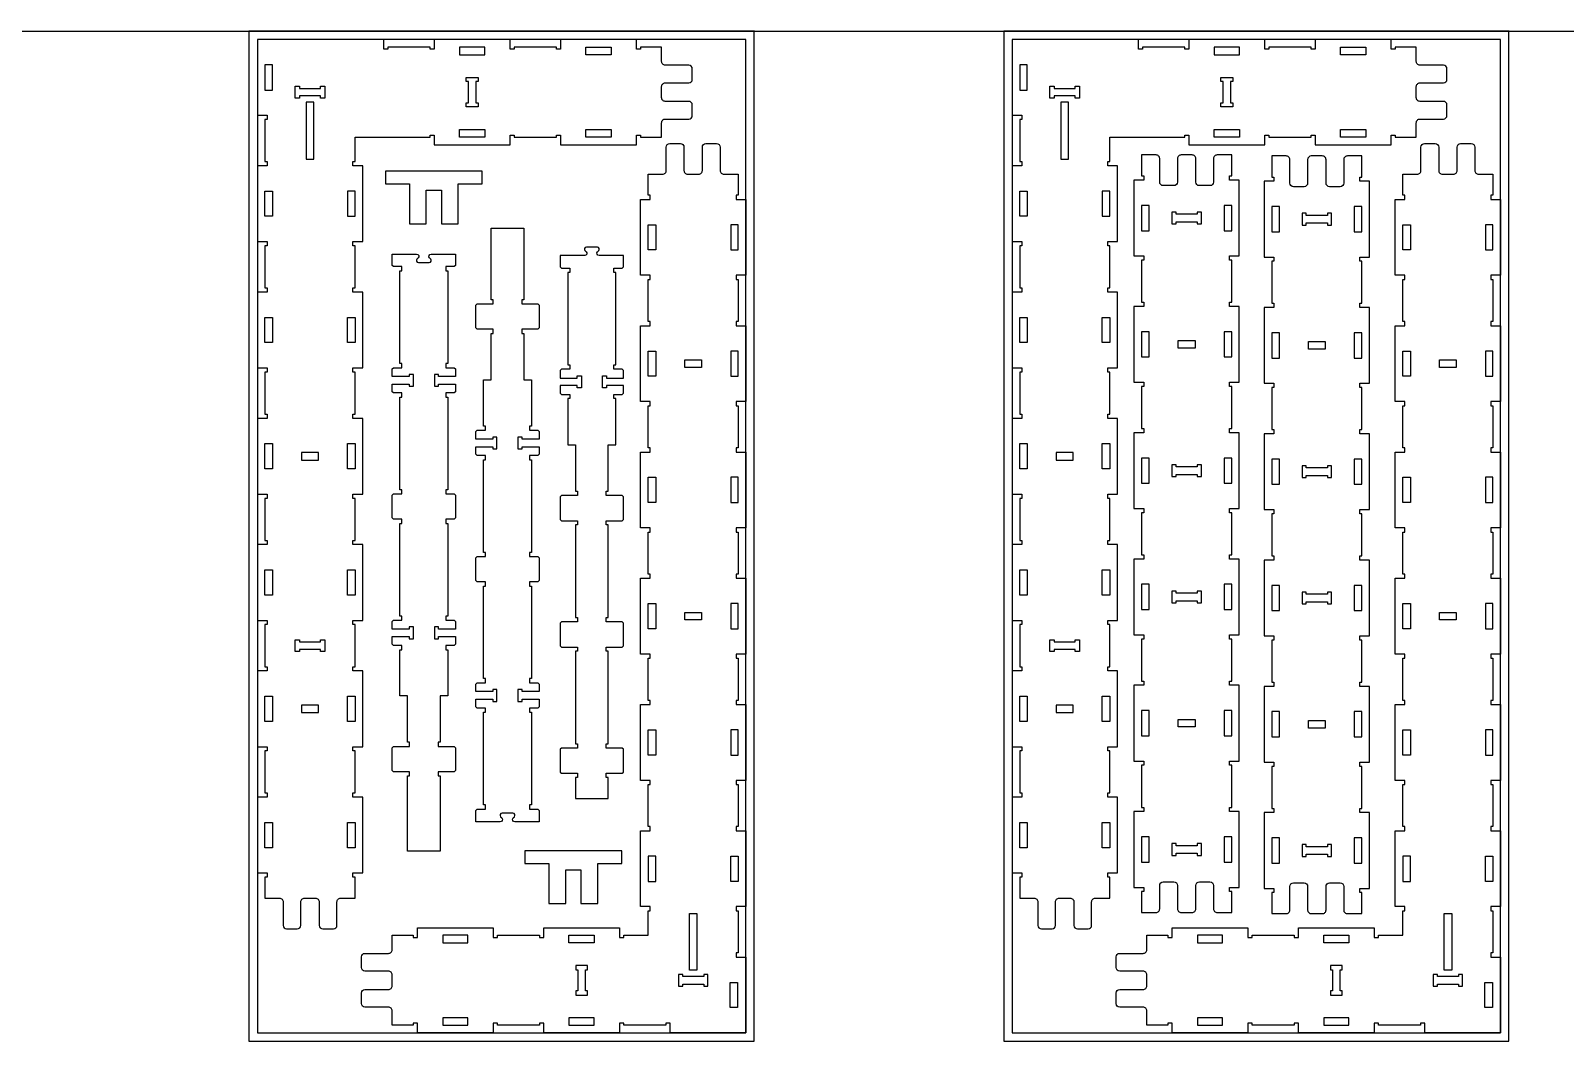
# Model space of a CAD drawing. Header units: inches. Extents: x -1745 to 48028, y -9858 to 20083.
# Drawn here: x 20693 to 24337, y 5994 to 8395 of the extents above; entities that cross this region are included whole.
import ezdxf

# ---------------------------------------------------------------- set-up
doc = ezdxf.new("R2010")
doc.units = ezdxf.units.IN
doc.header["$MEASUREMENT"] = 0
doc.header["$PDMODE"] = 34
doc.layers.add('6_ANYTOOL_CUTTHROUGH_OUTSI', color=5, linetype='Continuous')

msp = doc.modelspace()

# ---------------------------------------------------------------- linework, layer by layer
msp.add_line((17033.7, 8394.1), (31373.4, 8394.1))
for points in [[(21211.1, 5994.1), (22411.1, 5994.1), (22411.1, 8394.1), (21211.1, 8394.1)], [(23003.5, 5994.1), (24203.5, 5994.1), (24203.5, 8394.1), (23003.5, 8394.1)], [(21231.1, 6014.1), (22391.1, 6014.1), (22391.1, 8374.1), (21231.1, 8374.1)], [(23023.5, 6014.1), (24183.5, 6014.1), (24183.5, 8374.1), (23023.5, 8374.1)], [(21592, 7936.5), (21632, 7936.5), (21632, 8016.5), (21668, 8016.5), (21668, 7936.5), (21708, 7936.5), (21708, 8016.5), (21708, 8031.5), (21765, 8031.5), (21765, 8061.5), (21535, 8061.5), (21535, 8031.5), (21592, 8031.5), (21592, 8016.5)], [(23403, 7935.9), (23413, 7935.9), (23413, 7940.9), (23463, 7940.9), (23463, 7935.9), (23473, 7935.9), (23473, 7963.9), (23463, 7963.9), (23463, 7958.9), (23413, 7958.9), (23413, 7963.9), (23403, 7963.9)], [(23712.2, 7933.4), (23722.2, 7933.4), (23722.2, 7938.4), (23772.2, 7938.4), (23772.2, 7933.4), (23782.2, 7933.4), (23782.2, 7961.4), (23772.2, 7961.4), (23772.2, 7956.4), (23722.2, 7956.4), (23722.2, 7961.4), (23712.2, 7961.4)], [(23403, 7335.9), (23413, 7335.9), (23413, 7340.9), (23463, 7340.9), (23463, 7335.9), (23473, 7335.9), (23473, 7363.9), (23463, 7363.9), (23463, 7358.9), (23413, 7358.9), (23413, 7363.9), (23403, 7363.9)], [(23712.2, 7333.4), (23722.2, 7333.4), (23722.2, 7338.4), (23772.2, 7338.4), (23772.2, 7333.4), (23782.2, 7333.4), (23782.2, 7361.4), (23772.2, 7361.4), (23772.2, 7356.4), (23722.2, 7356.4), (23722.2, 7361.4), (23712.2, 7361.4)], [(23403, 7035.9), (23413, 7035.9), (23413, 7040.9), (23463, 7040.9), (23463, 7035.9), (23473, 7035.9), (23473, 7063.9), (23463, 7063.9), (23463, 7058.9), (23413, 7058.9), (23413, 7063.9), (23403, 7063.9)], [(23712.2, 7033.4), (23722.2, 7033.4), (23722.2, 7038.4), (23772.2, 7038.4), (23772.2, 7033.4), (23782.2, 7033.4), (23782.2, 7061.4), (23772.2, 7061.4), (23772.2, 7056.4), (23722.2, 7056.4), (23722.2, 7061.4), (23712.2, 7061.4)], [(21391.1, 6920.1), (21381.1, 6920.1), (21381.1, 6925.1), (21331.1, 6925.1), (21331.1, 6920.1), (21321.1, 6920.1), (21321.1, 6948.1), (21331.1, 6948.1), (21331.1, 6943.1), (21381.1, 6943.1), (21381.1, 6948.1), (21391.1, 6948.1)], [(23183.5, 6920.1), (23173.5, 6920.1), (23173.5, 6925.1), (23123.5, 6925.1), (23123.5, 6920.1), (23113.5, 6920.1), (23113.5, 6948.1), (23123.5, 6948.1), (23123.5, 6943.1), (23173.5, 6943.1), (23173.5, 6948.1), (23183.5, 6948.1)], [(23403, 6435.9), (23413, 6435.9), (23413, 6440.9), (23463, 6440.9), (23463, 6435.9), (23473, 6435.9), (23473, 6463.9), (23463, 6463.9), (23463, 6458.9), (23413, 6458.9), (23413, 6463.9), (23403, 6463.9)], [(23712.2, 6433.4), (23722.2, 6433.4), (23722.2, 6438.4), (23772.2, 6438.4), (23772.2, 6433.4), (23782.2, 6433.4), (23782.2, 6461.4), (23772.2, 6461.4), (23772.2, 6456.4), (23722.2, 6456.4), (23722.2, 6461.4), (23712.2, 6461.4)], [(21923.5, 6321.4), (21963.5, 6321.4), (21963.5, 6401.4), (21999.5, 6401.4), (21999.5, 6321.4), (22039.5, 6321.4), (22039.5, 6401.4), (22039.5, 6416.4), (22096.5, 6416.4), (22096.5, 6446.4), (21866.5, 6446.4), (21866.5, 6416.4), (21923.5, 6416.4), (21923.5, 6401.4)], [(21987.1, 6174.1), (21987.1, 6164.1), (21992.1, 6164.1), (21992.1, 6114.1), (21987.1, 6114.1), (21987.1, 6104.1), (22015.1, 6104.1), (22015.1, 6114.1), (22010.1, 6114.1), (22010.1, 6164.1), (22015.1, 6164.1), (22015.1, 6174.1)], [(23779.5, 6174.1), (23779.5, 6164.1), (23784.5, 6164.1), (23784.5, 6114.1), (23779.5, 6114.1), (23779.5, 6104.1), (23807.5, 6104.1), (23807.5, 6114.1), (23802.5, 6114.1), (23802.5, 6164.1), (23807.5, 6164.1), (23807.5, 6174.1)], [(22241.1, 6130.1), (22291.1, 6130.1), (22291.1, 6125.1), (22301.1, 6125.1), (22301.1, 6153.1), (22291.1, 6153.1), (22291.1, 6148.1), (22241.1, 6148.1), (22241.1, 6153.1), (22231.1, 6153.1), (22231.1, 6125.1), (22241.1, 6125.1)], [(24033.5, 6130.1), (24083.5, 6130.1), (24083.5, 6125.1), (24093.5, 6125.1), (24093.5, 6153.1), (24083.5, 6153.1), (24083.5, 6148.1), (24033.5, 6148.1), (24033.5, 6153.1), (24023.5, 6153.1), (24023.5, 6125.1), (24033.5, 6125.1)]]:
    msp.add_lwpolyline(points, close=True)
at = {"color": 4}
for points in [[(21771.1, 8338.1), (21771.1, 8356.1), (21711.1, 8356.1), (21711.1, 8338.1)], [(22011.1, 8356.1), (22071.1, 8356.1), (22071.1, 8338.1), (22011.1, 8338.1)], [(23563.5, 8338.1), (23563.5, 8356.1), (23503.5, 8356.1), (23503.5, 8338.1)], [(23803.5, 8356.1), (23863.5, 8356.1), (23863.5, 8338.1), (23803.5, 8338.1)], [(21249.1, 8254.1), (21267.1, 8254.1), (21267.1, 8314.1), (21249.1, 8314.1)], [(23041.5, 8254.1), (23059.5, 8254.1), (23059.5, 8314.1), (23041.5, 8314.1)], [(21711.1, 8160.1), (21771.1, 8160.1), (21771.1, 8142.1), (21711.1, 8142.1)], [(22011.1, 8160.1), (22071.1, 8160.1), (22071.1, 8142.1), (22011.1, 8142.1)], [(23503.5, 8160.1), (23563.5, 8160.1), (23563.5, 8142.1), (23503.5, 8142.1)], [(23803.5, 8160.1), (23863.5, 8160.1), (23863.5, 8142.1), (23803.5, 8142.1)], [(21267.1, 8014.1), (21267.1, 7954.1), (21249.1, 7954.1), (21249.1, 8014.1)], [(21445.1, 7954.1), (21463.1, 7954.1), (21463.1, 8014.1), (21445.1, 8014.1)], [(23059.5, 8014.1), (23059.5, 7954.1), (23041.5, 7954.1), (23041.5, 8014.1)], [(23237.5, 7954.1), (23255.5, 7954.1), (23255.5, 8014.1), (23237.5, 8014.1)], [(23331, 7919.9), (23349, 7919.9), (23349, 7979.9), (23331, 7979.9)], [(23527, 7919.9), (23545, 7919.9), (23545, 7979.9), (23527, 7979.9)], [(23640.2, 7917.4), (23658.2, 7917.4), (23658.2, 7977.4), (23640.2, 7977.4)], [(23836.2, 7917.4), (23854.2, 7917.4), (23854.2, 7977.4), (23836.2, 7977.4)], [(22159.1, 7934.1), (22177.1, 7934.1), (22177.1, 7874.1), (22159.1, 7874.1)], [(22373.1, 7934.1), (22355.1, 7934.1), (22355.1, 7874.1), (22373.1, 7874.1)], [(23951.5, 7934.1), (23969.5, 7934.1), (23969.5, 7874.1), (23951.5, 7874.1)], [(24165.5, 7934.1), (24147.5, 7934.1), (24147.5, 7874.1), (24165.5, 7874.1)], [(21267.1, 7654.1), (21249.1, 7654.1), (21249.1, 7714.1), (21267.1, 7714.1)], [(21463.1, 7714.1), (21463.1, 7654.1), (21445.1, 7654.1), (21445.1, 7714.1)], [(23059.5, 7654.1), (23041.5, 7654.1), (23041.5, 7714.1), (23059.5, 7714.1)], [(23255.5, 7714.1), (23255.5, 7654.1), (23237.5, 7654.1), (23237.5, 7714.1)], [(23331, 7619.9), (23349, 7619.9), (23349, 7679.9), (23331, 7679.9)], [(23527, 7619.9), (23545, 7619.9), (23545, 7679.9), (23527, 7679.9)], [(23640.2, 7617.4), (23658.2, 7617.4), (23658.2, 7677.4), (23640.2, 7677.4)], [(23836.2, 7617.4), (23854.2, 7617.4), (23854.2, 7677.4), (23836.2, 7677.4)], [(22159.1, 7634.1), (22177.1, 7634.1), (22177.1, 7574.1), (22159.1, 7574.1)], [(22373.1, 7634.1), (22355.1, 7634.1), (22355.1, 7574.1), (22373.1, 7574.1)], [(23951.5, 7634.1), (23969.5, 7634.1), (23969.5, 7574.1), (23951.5, 7574.1)], [(24165.5, 7634.1), (24147.5, 7634.1), (24147.5, 7574.1), (24165.5, 7574.1)], [(21267.1, 7354.1), (21249.1, 7354.1), (21249.1, 7414.1), (21267.1, 7414.1)], [(21463.1, 7354.1), (21445.1, 7354.1), (21445.1, 7414.1), (21463.1, 7414.1)], [(23059.5, 7354.1), (23041.5, 7354.1), (23041.5, 7414.1), (23059.5, 7414.1)], [(23255.5, 7354.1), (23237.5, 7354.1), (23237.5, 7414.1), (23255.5, 7414.1)], [(23331, 7319.9), (23349, 7319.9), (23349, 7379.9), (23331, 7379.9)], [(23527, 7319.9), (23545, 7319.9), (23545, 7379.9), (23527, 7379.9)], [(23640.2, 7317.4), (23658.2, 7317.4), (23658.2, 7377.4), (23640.2, 7377.4)], [(23836.2, 7317.4), (23854.2, 7317.4), (23854.2, 7377.4), (23836.2, 7377.4)], [(22159.1, 7334.1), (22177.1, 7334.1), (22177.1, 7274.1), (22159.1, 7274.1)], [(22373.1, 7334.1), (22355.1, 7334.1), (22355.1, 7274.1), (22373.1, 7274.1)], [(23951.5, 7334.1), (23969.5, 7334.1), (23969.5, 7274.1), (23951.5, 7274.1)], [(24165.5, 7334.1), (24147.5, 7334.1), (24147.5, 7274.1), (24165.5, 7274.1)], [(21267.1, 7054.1), (21249.1, 7054.1), (21249.1, 7114.1), (21267.1, 7114.1)], [(21463.1, 7054.1), (21445.1, 7054.1), (21445.1, 7114.1), (21463.1, 7114.1)], [(23059.5, 7054.1), (23041.5, 7054.1), (23041.5, 7114.1), (23059.5, 7114.1)], [(23255.5, 7054.1), (23237.5, 7054.1), (23237.5, 7114.1), (23255.5, 7114.1)], [(23331, 7019.9), (23349, 7019.9), (23349, 7079.9), (23331, 7079.9)], [(23527, 7019.9), (23545, 7019.9), (23545, 7079.9), (23527, 7079.9)], [(23640.2, 7017.4), (23658.2, 7017.4), (23658.2, 7077.4), (23640.2, 7077.4)], [(23836.2, 7017.4), (23854.2, 7017.4), (23854.2, 7077.4), (23836.2, 7077.4)], [(22159.1, 7034.1), (22177.1, 7034.1), (22177.1, 6974.1), (22159.1, 6974.1)], [(22373.1, 7034.1), (22355.1, 7034.1), (22355.1, 6974.1), (22373.1, 6974.1)], [(23951.5, 7034.1), (23969.5, 7034.1), (23969.5, 6974.1), (23951.5, 6974.1)], [(24165.5, 7034.1), (24147.5, 7034.1), (24147.5, 6974.1), (24165.5, 6974.1)], [(21267.1, 6754.1), (21249.1, 6754.1), (21249.1, 6814.1), (21267.1, 6814.1)], [(21463.1, 6754.1), (21445.1, 6754.1), (21445.1, 6814.1), (21463.1, 6814.1)], [(23059.5, 6754.1), (23041.5, 6754.1), (23041.5, 6814.1), (23059.5, 6814.1)], [(23255.5, 6754.1), (23237.5, 6754.1), (23237.5, 6814.1), (23255.5, 6814.1)], [(23331, 6719.9), (23349, 6719.9), (23349, 6779.9), (23331, 6779.9)], [(23527, 6719.9), (23545, 6719.9), (23545, 6779.9), (23527, 6779.9)], [(23640.2, 6717.4), (23658.2, 6717.4), (23658.2, 6777.4), (23640.2, 6777.4)], [(23836.2, 6717.4), (23854.2, 6717.4), (23854.2, 6777.4), (23836.2, 6777.4)], [(22159.1, 6674.1), (22159.1, 6734.1), (22177.1, 6734.1), (22177.1, 6674.1)], [(22373.1, 6674.1), (22373.1, 6734.1), (22355.1, 6734.1), (22355.1, 6674.1)], [(23951.5, 6674.1), (23951.5, 6734.1), (23969.5, 6734.1), (23969.5, 6674.1)], [(24165.5, 6674.1), (24165.5, 6734.1), (24147.5, 6734.1), (24147.5, 6674.1)], [(21267.1, 6454.1), (21249.1, 6454.1), (21249.1, 6514.1), (21267.1, 6514.1)], [(21463.1, 6454.1), (21445.1, 6454.1), (21445.1, 6514.1), (21463.1, 6514.1)], [(23059.5, 6454.1), (23041.5, 6454.1), (23041.5, 6514.1), (23059.5, 6514.1)], [(23255.5, 6454.1), (23237.5, 6454.1), (23237.5, 6514.1), (23255.5, 6514.1)], [(23331, 6419.9), (23349, 6419.9), (23349, 6479.9), (23331, 6479.9)], [(23545, 6419.9), (23545, 6479.9), (23527, 6479.9), (23527, 6419.9)], [(23640.2, 6417.4), (23658.2, 6417.4), (23658.2, 6477.4), (23640.2, 6477.4)], [(23854.2, 6417.4), (23854.2, 6477.4), (23836.2, 6477.4), (23836.2, 6417.4)], [(22177.1, 6434.1), (22159.1, 6434.1), (22159.1, 6374.1), (22177.1, 6374.1)], [(22355.1, 6434.1), (22373.1, 6434.1), (22373.1, 6374.1), (22355.1, 6374.1)], [(23969.5, 6434.1), (23951.5, 6434.1), (23951.5, 6374.1), (23969.5, 6374.1)], [(24147.5, 6434.1), (24165.5, 6434.1), (24165.5, 6374.1), (24147.5, 6374.1)], [(21731.1, 6246.1), (21671.1, 6246.1), (21671.1, 6228.1), (21731.1, 6228.1)], [(21971.1, 6228.1), (21971.1, 6246.1), (22031.1, 6246.1), (22031.1, 6228.1)], [(23523.5, 6246.1), (23463.5, 6246.1), (23463.5, 6228.1), (23523.5, 6228.1)], [(23763.5, 6228.1), (23763.5, 6246.1), (23823.5, 6246.1), (23823.5, 6228.1)], [(22353.7, 6134.1), (22371.7, 6134.1), (22371.7, 6074.1), (22353.7, 6074.1)], [(24146.2, 6134.1), (24164.2, 6134.1), (24164.2, 6074.1), (24146.2, 6074.1)], [(21671.1, 6050.1), (21671.1, 6032.1), (21731.1, 6032.1), (21731.1, 6050.1)], [(22031.1, 6050.1), (21971.1, 6050.1), (21971.1, 6032.1), (22031.1, 6032.1)], [(23463.5, 6050.1), (23463.5, 6032.1), (23523.5, 6032.1), (23523.5, 6050.1)], [(23823.5, 6050.1), (23763.5, 6050.1), (23763.5, 6032.1), (23823.5, 6032.1)]]:
    msp.add_lwpolyline(points, close=True, dxfattribs=at)
for points in [[(21732.1, 8274.1), (21727.1, 8274.1), (21727.1, 8284.1), (21755.1, 8284.1), (21755.1, 8274.1), (21750.1, 8274.1)], [(21750.1, 8274.1), (21750.1, 8224.1), (21755.1, 8224.1), (21755.1, 8214.1), (21727.1, 8214.1)], [(21727.1, 8214.1), (21727.1, 8224.1), (21732.1, 8224.1), (21732.1, 8274.1)], [(23524.5, 8274.1), (23519.5, 8274.1), (23519.5, 8284.1), (23547.5, 8284.1), (23547.5, 8274.1), (23542.5, 8274.1)], [(23542.5, 8274.1), (23542.5, 8224.1), (23547.5, 8224.1), (23547.5, 8214.1), (23519.5, 8214.1)], [(23519.5, 8214.1), (23519.5, 8224.1), (23524.5, 8224.1), (23524.5, 8274.1)], [(21331.1, 8240.1), (21331.1, 8235.1), (21321.1, 8235.1), (21321.1, 8263.1), (21331.1, 8263.1), (21331.1, 8258.1)], [(21331.1, 8258.1), (21381.1, 8258.1), (21381.1, 8263.1), (21391.1, 8263.1), (21391.1, 8235.1)], [(21391.1, 8235.1), (21381.1, 8235.1), (21381.1, 8240.1), (21331.1, 8240.1)], [(23123.5, 8240.1), (23123.5, 8235.1), (23113.5, 8235.1), (23113.5, 8263.1), (23123.5, 8263.1), (23123.5, 8258.1)], [(23123.5, 8258.1), (23173.5, 8258.1), (23173.5, 8263.1), (23183.5, 8263.1), (23183.5, 8235.1)], [(23183.5, 8235.1), (23173.5, 8235.1), (23173.5, 8240.1), (23123.5, 8240.1)], [(21365.1, 8225.1), (21347.1, 8225.1), (21347.1, 8090.1), (21365.1, 8090.1), (21365.1, 8225.1)], [(23157.5, 8225.1), (23139.5, 8225.1), (23139.5, 8090.1), (23157.5, 8090.1), (23157.5, 8225.1)], [(23418, 7658.9), (23458, 7658.9), (23458, 7640.9), (23418, 7640.9), (23418, 7658.9)], [(23727.2, 7656.4), (23767.2, 7656.4), (23767.2, 7638.4), (23727.2, 7638.4), (23727.2, 7656.4)], [(22286.1, 7595.1), (22246.1, 7595.1), (22246.1, 7613.1), (22286.1, 7613.1), (22286.1, 7595.1)], [(24078.5, 7595.1), (24038.5, 7595.1), (24038.5, 7613.1), (24078.5, 7613.1), (24078.5, 7595.1)], [(21376.1, 7393.1), (21336.1, 7393.1), (21336.1, 7375.1), (21376.1, 7375.1), (21376.1, 7393.1)], [(23168.5, 7393.1), (23128.5, 7393.1), (23128.5, 7375.1), (23168.5, 7375.1), (23168.5, 7393.1)], [(22286.1, 6995.1), (22246.1, 6995.1), (22246.1, 7013.1), (22286.1, 7013.1), (22286.1, 6995.1)], [(24078.5, 6995.1), (24038.5, 6995.1), (24038.5, 7013.1), (24078.5, 7013.1), (24078.5, 6995.1)], [(21376.1, 6793.1), (21336.1, 6793.1), (21336.1, 6775.1), (21376.1, 6775.1), (21376.1, 6793.1)], [(23168.5, 6793.1), (23128.5, 6793.1), (23128.5, 6775.1), (23168.5, 6775.1), (23168.5, 6793.1)], [(23418, 6758.9), (23458, 6758.9), (23458, 6740.9), (23418, 6740.9), (23418, 6758.9)], [(23727.2, 6756.4), (23767.2, 6756.4), (23767.2, 6738.4), (23727.2, 6738.4), (23727.2, 6756.4)], [(22275.1, 6163.1), (22257.1, 6163.1), (22257.1, 6298.1), (22275.1, 6298.1), (22275.1, 6163.1)], [(24067.5, 6163.1), (24049.5, 6163.1), (24049.5, 6298.1), (24067.5, 6298.1), (24067.5, 6163.1)]]:
    msp.add_lwpolyline(points)
msp.add_lwpolyline([(21850, 7401.8), (21860, 7401.8), (21860, 7406.8), (21900, 7406.8), (21900, 7388.8), (21897, 7385.8), (21877, 7385.8), (21877, 7375.8), (21882, 7375.8), (21882, 7155.8), (21877, 7155.8), (21877, 7145.8), (21897, 7145.8), (21900, 7142.8), (21900, 7088.8), (21897, 7085.8), (21877, 7085.8), (21877, 7075.8), (21882, 7075.8), (21882, 6855.8), (21877, 6855.8), (21877, 6845.8), (21897, 6845.8), (21900, 6842.8), (21900, 6824.8), (21860, 6824.8), (21860, 6829.8), (21850, 6829.8), (21850, 6801.8), (21860, 6801.8), (21860, 6806.8), (21900, 6806.8), (21900, 6788.8), (21897, 6785.8), (21877, 6785.8), (21877, 6775.8), (21882, 6775.8), (21882, 6555.8), (21877, 6555.8), (21877, 6545.8), (21897, 6545.8), (21900, 6542.8), (21900, 6515.8), (21842.2, 6515.8, -0.668179), (21838.5, 6524.8), (21841.4, 6527.8, 0.668179), (21838, 6535.9), (21812.1, 6535.9, 0.668179), (21808.7, 6527.8), (21811.6, 6524.8, -0.668179), (21807.9, 6515.8), (21750, 6515.8), (21750, 6542.8), (21753, 6545.8), (21773, 6545.8), (21773, 6555.8), (21768, 6555.8), (21768, 6775.8), (21773, 6775.8), (21773, 6785.8), (21753, 6785.8), (21750, 6788.8), (21750, 6806.8), (21790, 6806.8), (21790, 6801.8), (21800, 6801.8), (21800, 6829.8), (21790, 6829.8), (21790, 6824.8), (21750, 6824.8), (21750, 6842.8), (21753, 6845.8), (21773, 6845.8), (21773, 6855.8), (21768, 6855.8), (21768, 7075.8), (21773, 7075.8), (21773, 7085.8), (21753, 7085.8), (21750, 7088.8), (21750, 7142.8), (21753, 7145.8), (21773, 7145.8), (21773, 7155.8), (21768, 7155.8), (21768, 7375.8), (21773, 7375.8), (21773, 7385.8), (21753, 7385.8), (21750, 7388.8), (21750, 7406.8), (21790, 7406.8), (21790, 7401.8), (21800, 7401.8), (21800, 7429.8), (21790, 7429.8), (21790, 7424.8), (21750, 7424.8), (21750, 7442.8), (21753, 7445.8), (21773, 7445.8), (21773, 7455.8), (21768, 7455.8), (21768, 7565.8), (21786, 7565.8), (21786, 7675.8), (21791, 7675.8), (21791, 7685.8), (21753, 7685.8), (21750, 7688.8), (21750, 7742.8), (21753, 7745.8), (21791, 7745.8), (21791, 7755.8), (21786, 7755.8), (21786, 7925.8), (21864, 7925.8), (21864, 7755.8), (21859, 7755.8), (21859, 7745.8), (21897, 7745.8), (21900, 7742.8), (21900, 7688.8), (21897, 7685.8), (21859, 7685.8), (21859, 7675.8), (21864, 7675.8), (21864, 7565.8), (21882, 7565.8), (21882, 7455.8), (21877, 7455.8), (21877, 7445.8), (21897, 7445.8), (21900, 7442.8), (21900, 7424.8), (21860, 7424.8), (21860, 7429.8), (21850, 7429.8), (21850, 7401.8)], format="xyb")
for points in [[(21986.5, 7220.9), (21986.5, 7000.9), (21991.5, 7000.9), (21991.5, 6990.9), (21953.5, 6990.9), (21950.5, 6987.9), (21950.5, 6933.9), (21953.5, 6930.9), (21991.5, 6930.9), (21991.5, 6920.9), (21986.5, 6920.9), (21986.5, 6700.9), (21991.5, 6700.9), (21991.5, 6690.9), (21953.5, 6690.9), (21950.5, 6687.9), (21950.5, 6633.9), (21953.5, 6630.9), (21991.5, 6630.9), (21991.5, 6620.9), (21986.5, 6620.9), (21986.5, 6570.9), (22064.5, 6570.9), (22064.5, 6620.9), (22059.5, 6620.9), (22059.5, 6630.9), (22097.5, 6630.9), (22100.5, 6633.9), (22100.5, 6687.9), (22097.5, 6690.9), (22059.5, 6690.9), (22059.5, 6700.9), (22064.5, 6700.9), (22064.5, 6920.9), (22059.5, 6920.9), (22059.5, 6930.9), (22097.5, 6930.9), (22100.5, 6933.9), (22100.5, 6987.9), (22097.5, 6990.9), (22059.5, 6990.9), (22059.5, 7000.9), (22064.5, 7000.9), (22064.5, 7220.9), (22059.5, 7220.9), (22059.5, 7230.9), (22097.5, 7230.9), (22100.5, 7233.9), (22100.5, 7287.9), (22097.5, 7290.9), (22059.5, 7290.9), (22059.5, 7300.9), (22064.5, 7300.9), (22064.5, 7410.9), (22082.5, 7410.9), (22082.5, 7520.9), (22077.5, 7520.9), (22077.5, 7530.9), (22097.5, 7530.9), (22100.5, 7533.9), (22100.5, 7551.9), (22060.5, 7551.9), (22060.5, 7546.9), (22050.5, 7546.9), (22050.5, 7574.9), (22060.5, 7574.9), (22060.5, 7569.9), (22100.5, 7569.9), (22100.5, 7587.9), (22097.5, 7590.9), (22077.5, 7590.9), (22077.5, 7600.9), (22082.5, 7600.9), (22082.5, 7820.9), (22077.5, 7820.9), (22077.5, 7830.9), (22097.5, 7830.9), (22100.5, 7833.9), (22100.5, 7860.9), (22042.6, 7860.9, -0.668179), (22038.9, 7869.9), (22041.8, 7872.8, 0.668179), (22038.5, 7881), (22012.5, 7881, 0.668179), (22009.1, 7872.8), (22012.1, 7869.9, -0.668179), (22008.4, 7860.9), (21950.5, 7860.9), (21950.5, 7833.9), (21953.5, 7830.9), (21973.5, 7830.9), (21973.5, 7820.9), (21968.5, 7820.9), (21968.5, 7600.9), (21973.5, 7600.9), (21973.5, 7590.9), (21953.5, 7590.9), (21950.5, 7587.9), (21950.5, 7569.9), (21990.5, 7569.9), (21990.5, 7574.9), (22000.5, 7574.9), (22000.5, 7546.9), (21990.5, 7546.9), (21990.5, 7551.9), (21950.5, 7551.9), (21950.5, 7533.9), (21953.5, 7530.9), (21973.5, 7530.9), (21973.5, 7520.9), (21968.5, 7520.9), (21968.5, 7410.9), (21986.5, 7410.9), (21986.5, 7300.9), (21991.5, 7300.9), (21991.5, 7290.9), (21953.5, 7290.9), (21950.5, 7287.9), (21950.5, 7233.9), (21953.5, 7230.9), (21991.5, 7230.9), (21991.5, 7220.9)], [(21551.5, 7864.5), (21609.3, 7864.5, -0.668179), (21613.1, 7855.5), (21610.1, 7852.6, 0.668179), (21613.5, 7844.4), (21639.4, 7844.4, 0.668179), (21642.8, 7852.6), (21639.9, 7855.5, -0.668179), (21643.6, 7864.5), (21701.5, 7864.5), (21701.5, 7837.5), (21698.5, 7834.5), (21678.5, 7834.5), (21678.5, 7824.5), (21683.5, 7824.5), (21683.5, 7604.5), (21678.5, 7604.5), (21678.5, 7594.5), (21698.5, 7594.5), (21701.5, 7591.5), (21701.5, 7573.5), (21661.5, 7573.5), (21661.5, 7578.5), (21651.5, 7578.5), (21651.5, 7550.5), (21661.5, 7550.5), (21661.5, 7555.5), (21701.5, 7555.5), (21701.5, 7537.5), (21698.5, 7534.5), (21678.5, 7534.5), (21678.5, 7524.5), (21683.5, 7524.5), (21683.5, 7304.5), (21678.5, 7304.5), (21678.5, 7294.5), (21698.5, 7294.5), (21701.5, 7291.5), (21701.5, 7237.5), (21698.5, 7234.5), (21678.5, 7234.5), (21678.5, 7224.5), (21683.5, 7224.5), (21683.5, 7004.5), (21678.5, 7004.5), (21678.5, 6994.5), (21698.5, 6994.5), (21701.5, 6991.5), (21701.5, 6973.5), (21661.5, 6973.5), (21661.5, 6978.5), (21651.5, 6978.5), (21651.5, 6950.5), (21661.5, 6950.5), (21661.5, 6955.5), (21701.5, 6955.5), (21701.5, 6937.5), (21698.5, 6934.5), (21678.5, 6934.5), (21678.5, 6924.5), (21683.5, 6924.5), (21683.5, 6814.5), (21665.5, 6814.5), (21665.5, 6704.5), (21660.5, 6704.5), (21660.5, 6694.5), (21698.5, 6694.5), (21701.5, 6691.5), (21701.5, 6637.5), (21698.5, 6634.5), (21660.5, 6634.5), (21660.5, 6624.5), (21665.5, 6624.5), (21665.5, 6446.2), (21587.5, 6446.2), (21587.5, 6624.5), (21592.5, 6624.5), (21592.5, 6634.5), (21554.5, 6634.5), (21551.5, 6637.5), (21551.5, 6691.5), (21554.5, 6694.5), (21592.5, 6694.5), (21592.5, 6704.5), (21587.5, 6704.5), (21587.5, 6814.5), (21569.5, 6814.5), (21569.5, 6924.5), (21574.5, 6924.5), (21574.5, 6934.5), (21554.5, 6934.5), (21551.5, 6937.5), (21551.5, 6955.5), (21591.5, 6955.5), (21591.5, 6950.5), (21601.5, 6950.5), (21601.5, 6978.5), (21591.5, 6978.5), (21591.5, 6973.5), (21551.5, 6973.5), (21551.5, 6991.5), (21554.5, 6994.5), (21574.5, 6994.5), (21574.5, 7004.5), (21569.5, 7004.5), (21569.5, 7224.5), (21574.5, 7224.5), (21574.5, 7234.5), (21554.5, 7234.5), (21551.5, 7237.5), (21551.5, 7291.5), (21554.5, 7294.5), (21574.5, 7294.5), (21574.5, 7304.5), (21569.5, 7304.5), (21569.5, 7524.5), (21574.5, 7524.5), (21574.5, 7534.5), (21554.5, 7534.5), (21551.5, 7537.5), (21551.5, 7555.5), (21591.5, 7555.5), (21591.5, 7550.5), (21601.5, 7550.5), (21601.5, 7578.5), (21591.5, 7578.5), (21591.5, 7573.5), (21551.5, 7573.5), (21551.5, 7591.5), (21554.5, 7594.5), (21574.5, 7594.5), (21574.5, 7604.5), (21569.5, 7604.5), (21569.5, 7824.5), (21574.5, 7824.5), (21574.5, 7834.5), (21554.5, 7834.5), (21551.5, 7837.5)]]:
    msp.add_lwpolyline(points, format="xyb", close=True)
for p in [(22411.1, 8394.1), (24203.5, 8394.1)]:
    msp.add_point(p)
at = {"layer": '6_ANYTOOL_CUTTHROUGH_OUTSI', "color": 0}
for points in [[(21283.4, 6334.1, -0.414214), (21292.2, 6325.3), (21292.2, 6269.6, 0.414214), (21300.5, 6261.2), (21325.8, 6261.2, 0.414214), (21334.2, 6269.6), (21334.2, 6325.3, -0.414214), (21343, 6334.1), (21369.1, 6334.1, -0.414214), (21377.9, 6325.3), (21377.9, 6269.6, 0.414214), (21386.3, 6261.2), (21411.6, 6261.2, 0.414214), (21420, 6269.6), (21420, 6325.3, -0.414214), (21428.8, 6334.1), (21463.1, 6334.1), (21463.1, 6384.1), (21458.1, 6384.1), (21458.1, 6394.1), (21481.1, 6394.1), (21481.1, 6574.1), (21458.1, 6574.1), (21458.1, 6584.1), (21463.1, 6584.1), (21463.1, 6684.1), (21458.1, 6684.1), (21458.1, 6694.1), (21481.1, 6694.1), (21481.1, 6874.1), (21458.1, 6874.1), (21458.1, 6884.1), (21463.1, 6884.1), (21463.1, 6984.1), (21458.1, 6984.1), (21458.1, 6994.1), (21481.1, 6994.1), (21481.1, 7174.1), (21458.1, 7174.1), (21458.1, 7184.1), (21463.1, 7184.1), (21463.1, 7284.1), (21458.1, 7284.1), (21458.1, 7294.1), (21481.1, 7294.1), (21481.1, 7474.1), (21458.1, 7474.1), (21458.1, 7484.1), (21463.1, 7484.1), (21463.1, 7584.1), (21458.1, 7584.1), (21458.1, 7594.1), (21481.1, 7594.1), (21481.1, 7774.1), (21458.1, 7774.1), (21458.1, 7784.1), (21463.1, 7784.1), (21463.1, 7884.1), (21458.1, 7884.1), (21458.1, 7894.1), (21481.1, 7894.1), (21481.1, 8074.1), (21458.1, 8074.1), (21458.1, 8084.1), (21463.1, 8084.1), (21463.1, 8142.1), (21641.1, 8142.1), (21641.1, 8147.1), (21651.1, 8147.1), (21651.1, 8124.1), (21831.1, 8124.1), (21831.1, 8147.1), (21841.1, 8147.1), (21841.1, 8142.1), (21941.1, 8142.1), (21941.1, 8147.1), (21951.1, 8147.1), (21951.1, 8124.1), (22131.1, 8124.1), (22131.1, 8147.1), (22141.1, 8147.1), (22141.1, 8142.1), (22191.1, 8142.1), (22191.1, 8176.4, -0.414214), (22199.9, 8185.2), (22255.6, 8185.2, 0.414214), (22264, 8193.6), (22264, 8218.9, 0.414214), (22255.6, 8227.2), (22199.9, 8227.2, -0.414214), (22191.1, 8236), (22191.1, 8262.2, -0.414214), (22199.9, 8271), (22255.6, 8271, 0.414214), (22264, 8279.3), (22264, 8304.7, 0.414214), (22255.6, 8313), (22199.9, 8313, -0.414214), (22191.1, 8321.8), (22191.1, 8356.1), (22141.1, 8356.1), (22141.1, 8351.1), (22131.1, 8351.1), (22131.1, 8374.1), (21951.1, 8374.1), (21951.1, 8351.1), (21941.1, 8351.1), (21941.1, 8356.1), (21841.1, 8356.1), (21841.1, 8351.1), (21831.1, 8351.1), (21831.1, 8374.1), (21651.1, 8374.1), (21651.1, 8351.1), (21641.1, 8351.1), (21641.1, 8356.1), (21541.1, 8356.1), (21541.1, 8351.1), (21531.1, 8351.1), (21531.1, 8374.1), (21231.1, 8374.1), (21231.1, 8194.1), (21254.1, 8194.1), (21254.1, 8184.1), (21249.1, 8184.1), (21249.1, 8084.1), (21254.1, 8084.1), (21254.1, 8074.1), (21231.1, 8074.1), (21231.1, 7894.1), (21254.1, 7894.1), (21254.1, 7884.1), (21249.1, 7884.1), (21249.1, 7784.1), (21254.1, 7784.1), (21254.1, 7774.1), (21231.1, 7774.1), (21231.1, 7594.1), (21254.1, 7594.1), (21254.1, 7584.1), (21249.1, 7584.1), (21249.1, 7484.1), (21254.1, 7484.1), (21254.1, 7474.1), (21231.1, 7474.1), (21231.1, 7294.1), (21254.1, 7294.1), (21254.1, 7284.1), (21249.1, 7284.1), (21249.1, 7184.1), (21254.1, 7184.1), (21254.1, 7174.1), (21231.1, 7174.1), (21231.1, 6994.1), (21254.1, 6994.1), (21254.1, 6984.1), (21249.1, 6984.1), (21249.1, 6884.1), (21254.1, 6884.1), (21254.1, 6874.1), (21231.1, 6874.1), (21231.1, 6694.1), (21254.1, 6694.1), (21254.1, 6684.1), (21249.1, 6684.1), (21249.1, 6584.1), (21254.1, 6584.1), (21254.1, 6574.1), (21231.1, 6574.1), (21231.1, 6394.1), (21254.1, 6394.1), (21254.1, 6384.1), (21249.1, 6384.1), (21249.1, 6334.1)], [(23075.8, 6334.1, -0.414214), (23084.6, 6325.3), (23084.6, 6269.6, 0.414214), (23093, 6261.2), (23118.3, 6261.2, 0.414214), (23126.7, 6269.6), (23126.7, 6325.3, -0.414214), (23135.5, 6334.1), (23161.6, 6334.1, -0.414214), (23170.4, 6325.3), (23170.4, 6269.6, 0.414214), (23178.8, 6261.2), (23204.1, 6261.2, 0.414214), (23212.4, 6269.6), (23212.4, 6325.3, -0.414214), (23221.2, 6334.1), (23255.5, 6334.1), (23255.5, 6384.1), (23250.5, 6384.1), (23250.5, 6394.1), (23273.5, 6394.1), (23273.5, 6574.1), (23250.5, 6574.1), (23250.5, 6584.1), (23255.5, 6584.1), (23255.5, 6684.1), (23250.5, 6684.1), (23250.5, 6694.1), (23273.5, 6694.1), (23273.5, 6874.1), (23250.5, 6874.1), (23250.5, 6884.1), (23255.5, 6884.1), (23255.5, 6984.1), (23250.5, 6984.1), (23250.5, 6994.1), (23273.5, 6994.1), (23273.5, 7174.1), (23250.5, 7174.1), (23250.5, 7184.1), (23255.5, 7184.1), (23255.5, 7284.1), (23250.5, 7284.1), (23250.5, 7294.1), (23273.5, 7294.1), (23273.5, 7474.1), (23250.5, 7474.1), (23250.5, 7484.1), (23255.5, 7484.1), (23255.5, 7584.1), (23250.5, 7584.1), (23250.5, 7594.1), (23273.5, 7594.1), (23273.5, 7774.1), (23250.5, 7774.1), (23250.5, 7784.1), (23255.5, 7784.1), (23255.5, 7884.1), (23250.5, 7884.1), (23250.5, 7894.1), (23273.5, 7894.1), (23273.5, 8074.1), (23250.5, 8074.1), (23250.5, 8084.1), (23255.5, 8084.1), (23255.5, 8142.1), (23433.5, 8142.1), (23433.5, 8147.1), (23443.5, 8147.1), (23443.5, 8124.1), (23623.5, 8124.1), (23623.5, 8147.1), (23633.5, 8147.1), (23633.5, 8142.1), (23733.5, 8142.1), (23733.5, 8147.1), (23743.5, 8147.1), (23743.5, 8124.1), (23923.5, 8124.1), (23923.5, 8147.1), (23933.5, 8147.1), (23933.5, 8142.1), (23983.5, 8142.1), (23983.5, 8176.4, -0.414214), (23992.3, 8185.2), (24048.1, 8185.2, 0.414214), (24056.4, 8193.6), (24056.4, 8218.9, 0.414214), (24048.1, 8227.2), (23992.3, 8227.2, -0.414214), (23983.5, 8236), (23983.5, 8262.2, -0.414214), (23992.3, 8271), (24048.1, 8271, 0.414214), (24056.4, 8279.3), (24056.4, 8304.7, 0.414214), (24048.1, 8313), (23992.3, 8313, -0.414214), (23983.5, 8321.8), (23983.5, 8356.1), (23933.5, 8356.1), (23933.5, 8351.1), (23923.5, 8351.1), (23923.5, 8374.1), (23743.5, 8374.1), (23743.5, 8351.1), (23733.5, 8351.1), (23733.5, 8356.1), (23633.5, 8356.1), (23633.5, 8351.1), (23623.5, 8351.1), (23623.5, 8374.1), (23443.5, 8374.1), (23443.5, 8351.1), (23433.5, 8351.1), (23433.5, 8356.1), (23333.5, 8356.1), (23333.5, 8351.1), (23323.5, 8351.1), (23323.5, 8374.1), (23023.5, 8374.1), (23023.5, 8194.1), (23046.5, 8194.1), (23046.5, 8184.1), (23041.5, 8184.1), (23041.5, 8084.1), (23046.5, 8084.1), (23046.5, 8074.1), (23023.5, 8074.1), (23023.5, 7894.1), (23046.5, 7894.1), (23046.5, 7884.1), (23041.5, 7884.1), (23041.5, 7784.1), (23046.5, 7784.1), (23046.5, 7774.1), (23023.5, 7774.1), (23023.5, 7594.1), (23046.5, 7594.1), (23046.5, 7584.1), (23041.5, 7584.1), (23041.5, 7484.1), (23046.5, 7484.1), (23046.5, 7474.1), (23023.5, 7474.1), (23023.5, 7294.1), (23046.5, 7294.1), (23046.5, 7284.1), (23041.5, 7284.1), (23041.5, 7184.1), (23046.5, 7184.1), (23046.5, 7174.1), (23023.5, 7174.1), (23023.5, 6994.1), (23046.5, 6994.1), (23046.5, 6984.1), (23041.5, 6984.1), (23041.5, 6884.1), (23046.5, 6884.1), (23046.5, 6874.1), (23023.5, 6874.1), (23023.5, 6694.1), (23046.5, 6694.1), (23046.5, 6684.1), (23041.5, 6684.1), (23041.5, 6584.1), (23046.5, 6584.1), (23046.5, 6574.1), (23023.5, 6574.1), (23023.5, 6394.1), (23046.5, 6394.1), (23046.5, 6384.1), (23041.5, 6384.1), (23041.5, 6334.1)], [(23545, 8099.9), (23510.7, 8099.9, 0.414214), (23501.9, 8091.1), (23501.9, 8035.4, -0.414214), (23493.5, 8027), (23468.2, 8027, -0.414214), (23459.9, 8035.4), (23459.9, 8091.1, 0.414214), (23451.1, 8099.9), (23424.9, 8099.9, 0.414214), (23416.1, 8091.1), (23416.1, 8035.4, -0.414214), (23407.8, 8027), (23382.5, 8027, -0.414214), (23374.1, 8035.4), (23374.1, 8091.1, 0.414214), (23365.3, 8099.9), (23331, 8099.9), (23331, 8049.9), (23336, 8049.9), (23336, 8039.9), (23313, 8039.9), (23313, 7859.9), (23336, 7859.9), (23336, 7849.9), (23331, 7849.9), (23331, 7749.9), (23336, 7749.9), (23336, 7739.9), (23313, 7739.9), (23313, 7559.9), (23336, 7559.9), (23336, 7549.9), (23331, 7549.9), (23331, 7449.9), (23336, 7449.9), (23336, 7439.9), (23313, 7439.9), (23313, 7259.9), (23336, 7259.9), (23336, 7249.9), (23331, 7249.9), (23331, 7149.9), (23336, 7149.9), (23336, 7139.9), (23313, 7139.9), (23313, 6959.9), (23336, 6959.9), (23336, 6949.9), (23331, 6949.9), (23331, 6849.9), (23336, 6849.9), (23336, 6839.9), (23313, 6839.9), (23313, 6659.9), (23336, 6659.9), (23336, 6649.9), (23331, 6649.9), (23331, 6549.9), (23336, 6549.9), (23336, 6539.9), (23313, 6539.9), (23313, 6359.9), (23336, 6359.9), (23336, 6349.9), (23331, 6349.9), (23331, 6299.9), (23365.3, 6299.9, 0.414214), (23374.1, 6308.7), (23374.1, 6364.5, -0.414214), (23382.5, 6372.8), (23407.8, 6372.8, -0.414214), (23416.1, 6364.5), (23416.1, 6308.7, 0.414214), (23424.9, 6299.9), (23451.1, 6299.9, 0.414214), (23459.9, 6308.7), (23459.9, 6364.5, -0.414214), (23468.2, 6372.8), (23493.5, 6372.8, -0.414214), (23501.9, 6364.5), (23501.9, 6308.7, 0.414214), (23510.7, 6299.9), (23545, 6299.9), (23545, 6349.9), (23540, 6349.9), (23540, 6359.9), (23563, 6359.9), (23563, 6539.9), (23540, 6539.9), (23540, 6549.9), (23545, 6549.9), (23545, 6649.9), (23540, 6649.9), (23540, 6659.9), (23563, 6659.9), (23563, 6839.9), (23540, 6839.9), (23540, 6849.9), (23545, 6849.9), (23545, 6949.9), (23540, 6949.9), (23540, 6959.9), (23563, 6959.9), (23563, 7139.9), (23540, 7139.9), (23540, 7149.9), (23545, 7149.9), (23545, 7249.9), (23540, 7249.9), (23540, 7259.9), (23563, 7259.9), (23563, 7439.9), (23540, 7439.9), (23540, 7449.9), (23545, 7449.9), (23545, 7549.9), (23540, 7549.9), (23540, 7559.9), (23563, 7559.9), (23563, 7739.9), (23540, 7739.9), (23540, 7749.9), (23545, 7749.9), (23545, 7849.9), (23540, 7849.9), (23540, 7859.9), (23563, 7859.9), (23563, 8039.9), (23540, 8039.9), (23540, 8049.9), (23545, 8049.9)], [(23854.2, 8097.4), (23819.9, 8097.4, 0.414214), (23811.1, 8088.6), (23811.1, 8032.9, -0.414214), (23802.8, 8024.5), (23777.5, 8024.5, -0.414214), (23769.1, 8032.9), (23769.1, 8088.6, 0.414214), (23760.3, 8097.4), (23734.1, 8097.4, 0.414214), (23725.4, 8088.6), (23725.4, 8032.9, -0.414214), (23717, 8024.5), (23691.7, 8024.5, -0.414214), (23683.3, 8032.9), (23683.3, 8088.6, 0.414214), (23674.5, 8097.4), (23640.2, 8097.4), (23640.2, 8047.4), (23645.2, 8047.4), (23645.2, 8037.4), (23622.2, 8037.4), (23622.2, 7857.4), (23645.2, 7857.4), (23645.2, 7847.4), (23640.2, 7847.4), (23640.2, 7747.4), (23645.2, 7747.4), (23645.2, 7737.4), (23622.2, 7737.4), (23622.2, 7557.4), (23645.2, 7557.4), (23645.2, 7547.4), (23640.2, 7547.4), (23640.2, 7447.4), (23645.2, 7447.4), (23645.2, 7437.4), (23622.2, 7437.4), (23622.2, 7257.4), (23645.2, 7257.4), (23645.2, 7247.4), (23640.2, 7247.4), (23640.2, 7147.4), (23645.2, 7147.4), (23645.2, 7137.4), (23622.2, 7137.4), (23622.2, 6957.4), (23645.2, 6957.4), (23645.2, 6947.4), (23640.2, 6947.4), (23640.2, 6847.4), (23645.2, 6847.4), (23645.2, 6837.4), (23622.2, 6837.4), (23622.2, 6657.4), (23645.2, 6657.4), (23645.2, 6647.4), (23640.2, 6647.4), (23640.2, 6547.4), (23645.2, 6547.4), (23645.2, 6537.4), (23622.2, 6537.4), (23622.2, 6357.4), (23645.2, 6357.4), (23645.2, 6347.4), (23640.2, 6347.4), (23640.2, 6297.4), (23674.5, 6297.4, 0.414214), (23683.3, 6306.2), (23683.3, 6362, -0.414214), (23691.7, 6370.3), (23717, 6370.3, -0.414214), (23725.4, 6362), (23725.4, 6306.2, 0.414214), (23734.1, 6297.4), (23760.3, 6297.4, 0.414214), (23769.1, 6306.2), (23769.1, 6362, -0.414214), (23777.5, 6370.3), (23802.8, 6370.3, -0.414214), (23811.1, 6362), (23811.1, 6306.2, 0.414214), (23819.9, 6297.4), (23854.2, 6297.4), (23854.2, 6347.4), (23849.2, 6347.4), (23849.2, 6357.4), (23872.2, 6357.4), (23872.2, 6537.4), (23849.2, 6537.4), (23849.2, 6547.4), (23854.2, 6547.4), (23854.2, 6647.4), (23849.2, 6647.4), (23849.2, 6657.4), (23872.2, 6657.4), (23872.2, 6837.4), (23849.2, 6837.4), (23849.2, 6847.4), (23854.2, 6847.4), (23854.2, 6947.4), (23849.2, 6947.4), (23849.2, 6957.4), (23872.2, 6957.4), (23872.2, 7137.4), (23849.2, 7137.4), (23849.2, 7147.4), (23854.2, 7147.4), (23854.2, 7247.4), (23849.2, 7247.4), (23849.2, 7257.4), (23872.2, 7257.4), (23872.2, 7437.4), (23849.2, 7437.4), (23849.2, 7447.4), (23854.2, 7447.4), (23854.2, 7547.4), (23849.2, 7547.4), (23849.2, 7557.4), (23872.2, 7557.4), (23872.2, 7737.4), (23849.2, 7737.4), (23849.2, 7747.4), (23854.2, 7747.4), (23854.2, 7847.4), (23849.2, 7847.4), (23849.2, 7857.4), (23872.2, 7857.4), (23872.2, 8037.4), (23849.2, 8037.4), (23849.2, 8047.4), (23854.2, 8047.4)]]:
    msp.add_lwpolyline(points, format="xyb", close=True, dxfattribs=at)
for points in [[(22373.1, 6904.1), (22373.1, 6804.1), (22368.1, 6804.1), (22368.1, 6794.1), (22391.1, 6794.1), (22391.1, 6614.1), (22368.1, 6614.1), (22368.1, 6604.1), (22373.1, 6604.1), (22373.1, 6504.1), (22368.1, 6504.1), (22368.1, 6494.1), (22391.1, 6494.1), (22391.1, 6314.1), (22368.1, 6314.1), (22368.1, 6304.1), (22373.1, 6304.1), (22373.1, 6204.1), (22368.1, 6204.1), (22368.1, 6194.1), (22391.1, 6194.1), (22391.1, 6014.1), (22211.1, 6014.1), (22211.1, 6037.1), (22201.1, 6037.1), (22201.1, 6032.1), (22101.1, 6032.1), (22101.1, 6037.1), (22091.1, 6037.1), (22091.1, 6014.1), (21911.1, 6014.1), (21911.1, 6037.1), (21901.1, 6037.1), (21901.1, 6032.1), (21801.1, 6032.1), (21801.1, 6037.1), (21791.1, 6037.1), (21791.1, 6014.1), (21611.1, 6014.1), (21611.1, 6037.1), (21601.1, 6037.1), (21601.1, 6032.1), (21551.1, 6032.1), (21551.1, 6066.4, 0.414214), (21542.3, 6075.2), (21486.5, 6075.2, -0.414214), (21478.2, 6083.6), (21478.2, 6108.9, -0.414214), (21486.5, 6117.2), (21542.3, 6117.2, 0.414214), (21551.1, 6126), (21551.1, 6152.2, 0.414214), (21542.3, 6161), (21486.5, 6161, -0.414214), (21478.2, 6169.3), (21478.2, 6194.7, -0.414214), (21486.5, 6203), (21542.3, 6203, 0.414214), (21551.1, 6211.8), (21551.1, 6246.1), (21601.1, 6246.1), (21601.1, 6241.1), (21611.1, 6241.1), (21611.1, 6264.1), (21791.1, 6264.1), (21791.1, 6241.1), (21801.1, 6241.1), (21801.1, 6246.1), (21901.1, 6246.1), (21901.1, 6241.1), (21911.1, 6241.1), (21911.1, 6264.1), (22091.1, 6264.1), (22091.1, 6241.1), (22101.1, 6241.1), (22101.1, 6246.1), (22159.1, 6246.1), (22159.1, 6304.1), (22164.1, 6304.1), (22164.1, 6314.1), (22141.1, 6314.1), (22141.1, 6494.1), (22164.1, 6494.1), (22164.1, 6504.1), (22159.1, 6504.1), (22159.1, 6604.1), (22164.1, 6604.1), (22164.1, 6614.1), (22141.1, 6614.1), (22141.1, 6794.1), (22164.1, 6794.1), (22164.1, 6804.1), (22159.1, 6804.1), (22159.1, 6904.1), (22164.1, 6904.1), (22164.1, 6914.1), (22141.1, 6914.1), (22141.1, 7094.1), (22164.1, 7094.1), (22164.1, 7104.1), (22159.1, 7104.1), (22159.1, 7204.1), (22164.1, 7204.1), (22164.1, 7214.1), (22141.1, 7214.1), (22141.1, 7394.1), (22164.1, 7394.1), (22164.1, 7404.1), (22159.1, 7404.1), (22159.1, 7504.1), (22164.1, 7504.1), (22164.1, 7514.1), (22141.1, 7514.1), (22141.1, 7694.1), (22164.1, 7694.1), (22164.1, 7704.1), (22159.1, 7704.1), (22159.1, 7804.1), (22164.1, 7804.1), (22164.1, 7814.1), (22141.1, 7814.1), (22141.1, 7994.1), (22164.1, 7994.1), (22164.1, 8004.1), (22159.1, 8004.1), (22159.1, 8054.1), (22193.4, 8054.1, 0.414214), (22202.2, 8062.9), (22202.2, 8118.7, -0.414214), (22210.5, 8127), (22235.8, 8127, -0.414214), (22244.2, 8118.7), (22244.2, 8062.9, 0.414214), (22253, 8054.1), (22279.1, 8054.1, 0.414214), (22287.9, 8062.9), (22287.9, 8118.7, -0.414214), (22296.3, 8127), (22321.6, 8127, -0.414214), (22330, 8118.7), (22330, 8062.9, 0.414214), (22338.8, 8054.1), (22373.1, 8054.1), (22373.1, 8004.1), (22368.1, 8004.1), (22368.1, 7994.1), (22391.1, 7994.1), (22391.1, 7814.1), (22368.1, 7814.1), (22368.1, 7804.1), (22373.1, 7804.1), (22373.1, 7704.1), (22368.1, 7704.1), (22368.1, 7694.1), (22391.1, 7694.1), (22391.1, 7514.1), (22368.1, 7514.1), (22368.1, 7504.1), (22373.1, 7504.1), (22373.1, 7404.1), (22368.1, 7404.1), (22368.1, 7394.1), (22391.1, 7394.1), (22391.1, 7214.1), (22368.1, 7214.1), (22368.1, 7204.1), (22373.1, 7204.1), (22373.1, 7104.1), (22368.1, 7104.1), (22368.1, 7094.1), (22391.1, 7094.1), (22391.1, 6914.1), (22368.1, 6914.1), (22368.1, 6904.1), (22373.1, 6904.1)], [(24165.5, 6904.1), (24165.5, 6804.1), (24160.5, 6804.1), (24160.5, 6794.1), (24183.5, 6794.1), (24183.5, 6614.1), (24160.5, 6614.1), (24160.5, 6604.1), (24165.5, 6604.1), (24165.5, 6504.1), (24160.5, 6504.1), (24160.5, 6494.1), (24183.5, 6494.1), (24183.5, 6314.1), (24160.5, 6314.1), (24160.5, 6304.1), (24165.5, 6304.1), (24165.5, 6204.1), (24160.5, 6204.1), (24160.5, 6194.1), (24183.5, 6194.1), (24183.5, 6014.1), (24003.5, 6014.1), (24003.5, 6037.1), (23993.5, 6037.1), (23993.5, 6032.1), (23893.5, 6032.1), (23893.5, 6037.1), (23883.5, 6037.1), (23883.5, 6014.1), (23703.5, 6014.1), (23703.5, 6037.1), (23693.5, 6037.1), (23693.5, 6032.1), (23593.5, 6032.1), (23593.5, 6037.1), (23583.5, 6037.1), (23583.5, 6014.1), (23403.5, 6014.1), (23403.5, 6037.1), (23393.5, 6037.1), (23393.5, 6032.1), (23343.5, 6032.1), (23343.5, 6066.4, 0.414214), (23334.7, 6075.2), (23279, 6075.2, -0.414214), (23270.6, 6083.6), (23270.6, 6108.9, -0.414214), (23279, 6117.2), (23334.7, 6117.2, 0.414214), (23343.5, 6126), (23343.5, 6152.2, 0.414214), (23334.7, 6161), (23279, 6161, -0.414214), (23270.6, 6169.3), (23270.6, 6194.7, -0.414214), (23279, 6203), (23334.7, 6203, 0.414214), (23343.5, 6211.8), (23343.5, 6246.1), (23393.5, 6246.1), (23393.5, 6241.1), (23403.5, 6241.1), (23403.5, 6264.1), (23583.5, 6264.1), (23583.5, 6241.1), (23593.5, 6241.1), (23593.5, 6246.1), (23693.5, 6246.1), (23693.5, 6241.1), (23703.5, 6241.1), (23703.5, 6264.1), (23883.5, 6264.1), (23883.5, 6241.1), (23893.5, 6241.1), (23893.5, 6246.1), (23951.5, 6246.1), (23951.5, 6304.1), (23956.5, 6304.1), (23956.5, 6314.1), (23933.5, 6314.1), (23933.5, 6494.1), (23956.5, 6494.1), (23956.5, 6504.1), (23951.5, 6504.1), (23951.5, 6604.1), (23956.5, 6604.1), (23956.5, 6614.1), (23933.5, 6614.1), (23933.5, 6794.1), (23956.5, 6794.1), (23956.5, 6804.1), (23951.5, 6804.1), (23951.5, 6904.1), (23956.5, 6904.1), (23956.5, 6914.1), (23933.5, 6914.1), (23933.5, 7094.1), (23956.5, 7094.1), (23956.5, 7104.1), (23951.5, 7104.1), (23951.5, 7204.1), (23956.5, 7204.1), (23956.5, 7214.1), (23933.5, 7214.1), (23933.5, 7394.1), (23956.5, 7394.1), (23956.5, 7404.1), (23951.5, 7404.1), (23951.5, 7504.1), (23956.5, 7504.1), (23956.5, 7514.1), (23933.5, 7514.1), (23933.5, 7694.1), (23956.5, 7694.1), (23956.5, 7704.1), (23951.5, 7704.1), (23951.5, 7804.1), (23956.5, 7804.1), (23956.5, 7814.1), (23933.5, 7814.1), (23933.5, 7994.1), (23956.5, 7994.1), (23956.5, 8004.1), (23951.5, 8004.1), (23951.5, 8054.1), (23985.8, 8054.1, 0.414214), (23994.6, 8062.9), (23994.6, 8118.7, -0.414214), (24003, 8127), (24028.3, 8127, -0.414214), (24036.7, 8118.7), (24036.7, 8062.9, 0.414214), (24045.5, 8054.1), (24071.6, 8054.1, 0.414214), (24080.4, 8062.9), (24080.4, 8118.7, -0.414214), (24088.8, 8127), (24114.1, 8127, -0.414214), (24122.4, 8118.7), (24122.4, 8062.9, 0.414214), (24131.2, 8054.1), (24165.5, 8054.1), (24165.5, 8004.1), (24160.5, 8004.1), (24160.5, 7994.1), (24183.5, 7994.1), (24183.5, 7814.1), (24160.5, 7814.1), (24160.5, 7804.1), (24165.5, 7804.1), (24165.5, 7704.1), (24160.5, 7704.1), (24160.5, 7694.1), (24183.5, 7694.1), (24183.5, 7514.1), (24160.5, 7514.1), (24160.5, 7504.1), (24165.5, 7504.1), (24165.5, 7404.1), (24160.5, 7404.1), (24160.5, 7394.1), (24183.5, 7394.1), (24183.5, 7214.1), (24160.5, 7214.1), (24160.5, 7204.1), (24165.5, 7204.1), (24165.5, 7104.1), (24160.5, 7104.1), (24160.5, 7094.1), (24183.5, 7094.1), (24183.5, 6914.1), (24160.5, 6914.1), (24160.5, 6904.1), (24165.5, 6904.1)]]:
    msp.add_lwpolyline(points, format="xyb", dxfattribs=at)

doc.saveas('drawing.dxf')
